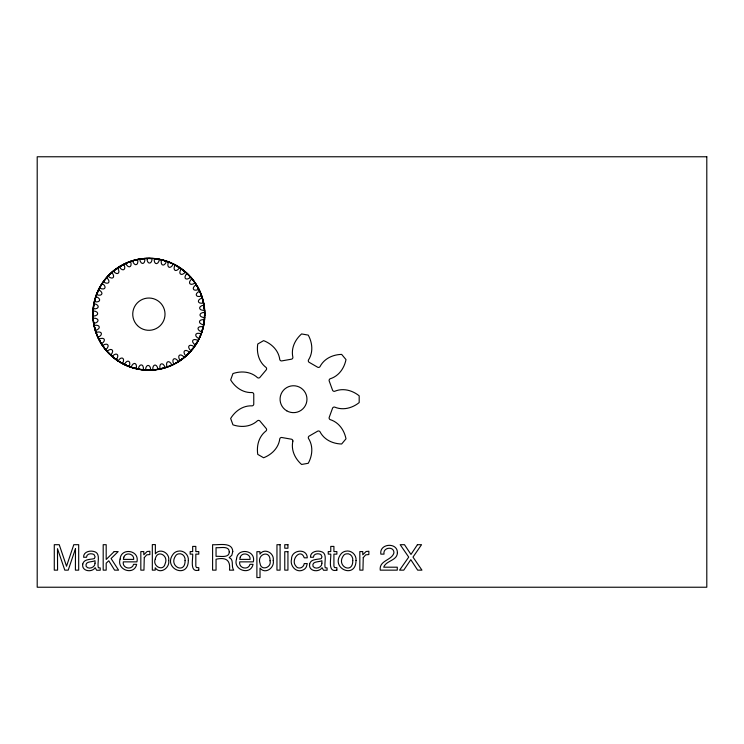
<?xml version="1.0" encoding="UTF-8"?>
<svg xmlns="http://www.w3.org/2000/svg" width="744" height="744" viewBox="0 0 744 744"><rect width="100%" height="100%" fill="white"/><g stroke="black" fill="none" stroke-linecap="round" stroke-linejoin="round"><path stroke-width="1.12" d="M123.737 264.139C126.833 269.784 122.407 272.267 119.217 266.668L117.413 267.84C121.225 273.029 117.152 276.071 113.255 270.946L111.619 272.341C116.073 276.991 112.437 280.534 107.908 275.959L106.466 277.558C111.498 281.576 108.345 285.575 103.258 281.623L102.04 283.399C107.545 286.738 104.951 291.099 99.389 287.854L98.413 289.769C104.309 292.355 102.3 297.023 96.367 294.531L95.65 296.558C101.835 298.353 100.459 303.245 94.246 301.553L93.8 303.654C100.161 304.622 99.436 309.653 93.056 308.779L92.888 310.927C99.324 311.057 99.259 316.144 92.814 316.107L92.935 318.255C99.324 317.548 99.929 322.598 93.539 323.408L93.93 325.519C100.18 323.984 101.435 328.913 95.204 330.541L95.874 332.587C101.872 330.252 103.751 334.967 97.79 337.404L98.72 339.338C104.355 336.242 106.848 340.678 101.249 343.868L102.421 345.672C107.61 341.859 110.651 345.932 105.527 349.82L106.922 351.456C111.563 347.002 115.115 350.638 110.54 355.167L112.139 356.608C116.157 351.587 120.156 354.73 116.204 359.817L117.98 361.035C121.309 355.53 125.68 358.124 122.435 363.686L124.35 364.662C126.936 358.766 131.604 360.775 129.112 366.708L131.139 367.424C132.934 361.249 137.826 362.626 136.124 368.838L138.235 369.284C139.202 362.914 144.234 363.649 143.36 370.028L145.508 370.196C145.638 363.76 150.725 363.825 150.688 370.261L152.836 370.149C152.129 363.751 157.179 363.156 157.979 369.536L160.1 369.145C158.565 362.895 163.485 361.649 165.122 367.871L167.168 367.211C164.824 361.212 169.548 359.324 171.985 365.285L173.919 364.365C170.822 358.72 175.258 356.237 178.448 361.826L180.243 360.654C176.44 355.465 180.513 352.423 184.4 357.557L186.037 356.162C181.583 351.512 185.219 347.969 189.748 352.544L191.189 350.945C186.167 346.918 189.311 342.928 194.398 346.871L195.616 345.104C190.111 341.766 192.705 337.395 198.267 340.65L199.243 338.734C193.347 336.139 195.356 331.471 201.289 333.963L202.005 331.936C195.821 330.141 197.207 325.249 203.41 326.951L203.856 324.849C197.495 323.873 198.23 318.841 204.6 319.715L204.777 317.576C198.341 317.437 198.406 312.359 204.842 312.387L204.73 310.248C198.332 310.955 197.737 305.905 204.116 305.096L203.726 302.985C197.476 304.519 196.221 299.59 202.452 297.953L201.782 295.917C195.793 298.251 193.905 293.527 199.866 291.099L198.936 289.156C193.3 292.262 190.817 287.826 196.407 284.636L195.235 282.832C190.046 286.645 187.004 282.571 192.138 278.674L190.734 277.047C186.093 281.502 182.54 277.856 187.116 273.327L185.526 271.895C181.499 276.917 177.509 273.764 181.452 268.677L179.676 267.468C176.347 272.974 171.976 270.37 175.221 264.808L173.305 263.841C170.72 269.728 166.052 267.728 168.544 261.795L166.517 261.07C164.722 267.254 159.83 265.878 161.532 259.665L159.43 259.219C158.453 265.58 153.422 264.855 154.296 258.475L152.157 258.308C152.018 264.743 146.94 264.678 146.968 258.242L144.82 258.354C145.526 264.752 140.486 265.348 139.677 258.959L137.566 259.349C139.1 265.599 134.171 266.854 132.534 260.632L130.488 261.293C132.832 267.291 128.108 269.17 125.68 263.209L113.869 270.453L114.055 271.03M128.786 365.974L128.377 366.429L126.396 365.602L126.424 364.997M171.232 263.497L171.269 262.892L169.279 262.074L168.869 262.52M133.241 261.014L133.288 260.409L135.362 259.851L146.968 258.242M150.688 370.261L162.294 368.652L164.368 368.094L164.415 367.49M93.372 315.53L92.795 315.326L93.8 303.654M203.856 324.849L204.86 313.178L204.293 312.973M92.795 315.326L94.246 301.553M203.41 326.951L204.86 313.178M93.679 308.276L93.14 307.997L93.419 305.868L96.367 294.531M201.289 333.963L204.237 322.626L204.526 320.497L203.986 320.218M122.211 362.923L121.746 363.314L119.886 362.235L119.989 361.64M177.667 266.863L177.779 266.259L175.91 265.19L175.454 265.58M140.318 259.433L140.449 258.838L142.578 258.559L154.296 258.475M93.14 307.997L95.65 296.558M202.005 331.936L204.526 320.497M94.925 301.134L94.432 300.79L94.981 298.707L99.389 287.854M198.267 340.65L202.675 329.787L203.233 327.713L202.731 327.369M116.083 359.027L115.571 359.361L113.869 358.05L114.055 357.473M183.61 271.03L183.796 270.453L182.085 269.142L181.573 269.468M147.554 258.791L147.758 258.214L152.018 258.484M136.124 368.838L147.758 370.279L149.907 370.279L150.111 369.712M94.432 300.79L98.413 289.769M199.243 338.734L203.233 327.713M97.101 294.206L96.655 293.796L97.473 291.815L103.258 281.623M194.398 346.871L200.183 336.688L201.01 334.698L200.555 334.288M110.521 354.367L109.973 354.628L108.447 353.112L108.708 352.563M154.798 259.098L155.078 258.559L157.207 258.838L168.544 261.795M129.112 366.708L140.449 369.666L142.578 369.945L142.857 369.405M96.655 293.796L102.04 283.399M195.616 345.104L201.01 334.698M100.161 287.63L99.77 287.165L100.84 285.305L107.908 275.959M189.748 352.544L196.816 343.198L197.895 341.338L197.495 340.873M105.611 349.029L105.034 349.215L103.723 347.504L104.048 346.992M161.95 260.344L162.294 259.851L164.368 260.409L175.221 264.808M122.435 363.686L133.288 368.094L135.362 368.652L135.715 368.15M99.77 287.165L102.207 283.669M103.425 281.92L106.466 277.558M191.189 350.945L197.895 341.338M104.048 281.502L103.723 280.99L105.034 279.288L113.255 270.946M184.4 357.557L192.631 349.215L193.933 347.504L193.607 346.992M101.435 343.086L100.84 343.198L99.77 341.338L100.161 340.873M197.495 287.63L197.895 287.165L196.816 285.305L196.221 285.408M103.723 280.99L111.619 272.341M186.037 356.162L193.933 347.504M108.708 275.94L108.447 275.392L109.973 273.866L119.217 266.668M178.448 361.826L187.693 354.628L189.208 353.112L188.948 352.563M98.078 336.651L97.473 336.688L96.655 334.698L97.101 334.288M200.555 294.206L201.01 293.796L200.183 291.815L199.578 291.843M108.447 275.392L117.413 267.84M180.243 360.654L189.208 353.112M113.869 270.453L125.68 263.209M171.985 365.285L182.085 359.361L183.796 358.05L183.61 357.473M95.585 329.843L94.981 329.787L94.432 327.713L94.925 327.369M202.731 301.134L203.233 300.79L202.675 298.707L202.07 298.66M173.919 364.365L183.796 358.05M119.989 266.863L119.886 266.259L121.746 265.19L132.534 260.632M165.122 367.871L175.91 363.314L177.779 362.235L177.667 361.64M203.986 308.276L204.526 307.997L204.237 305.868L203.651 305.738M187.144 274.127L187.693 273.866L189.208 275.392L196.407 284.636M119.886 266.259L130.488 261.293M167.168 367.211L177.779 362.235M126.424 263.497L126.396 262.892L128.377 262.074L139.677 258.959M171.232 364.997L171.269 365.602L169.279 366.429L157.979 369.536M92.795 313.178L93.372 312.973M204.293 315.53L204.86 315.326M192.054 279.474L192.631 279.288L193.933 280.99L199.866 291.099M126.396 262.892L137.566 259.349M160.1 369.145L171.269 365.602M93.419 305.868L94.014 305.738M203.651 322.757L204.237 322.626M133.288 260.409L144.82 258.354M152.836 370.149L164.368 368.094M143.36 370.028L157.207 369.666L145.508 370.196M94.981 298.707L95.585 298.66M202.07 329.843L202.675 329.787M140.449 258.838L143.638 258.689M146.838 258.549L152.157 258.308M97.473 291.815L98.078 291.843M199.578 336.651L200.183 336.688M147.758 258.214L151.999 258.577M159.43 259.219L154.12 258.763L161.532 259.665M138.235 369.284L149.907 370.279M100.84 285.305L101.435 285.408M196.221 343.086L196.816 343.198M93.056 308.779L93.14 320.497L93.419 322.626L94.014 322.757M155.078 258.559L166.517 261.07M131.139 367.424L142.578 369.945M192.054 349.029L192.631 349.215M162.294 259.851L173.305 263.841M124.35 364.662L135.362 368.652M109.973 273.866L110.521 274.127M187.144 354.367L187.693 354.628M169.279 262.074L179.676 267.468M117.98 361.035L128.377 366.429M171.269 262.892L181.452 268.677M116.204 359.817L126.396 365.602M115.571 269.142L116.083 269.468M181.573 359.027L182.085 359.361M175.91 265.19L185.526 271.895M112.139 356.608L121.746 363.314M177.779 266.259L187.116 273.327M110.54 355.167L119.886 362.235M182.085 269.142L190.734 277.047M106.922 351.456L115.571 359.361M183.796 270.453L192.138 278.674M105.527 349.82L113.869 358.05M187.693 273.866L195.235 282.832M102.421 345.672L109.973 354.628M101.249 343.868L108.447 353.112M161.95 368.15L162.294 368.652M192.631 279.288L198.936 289.156M98.72 339.338L105.034 349.215M97.79 337.404L103.723 347.504M142.578 258.559L142.857 259.098M154.798 369.405L155.078 369.945M196.816 285.305L201.782 295.917M95.874 332.587L100.84 343.198M197.895 287.165L202.452 297.953M95.204 330.541L99.77 341.338M149.907 258.214L150.111 258.791M200.183 291.815L203.726 302.985M93.93 325.519L97.473 336.688M201.01 293.796L204.116 305.096M93.539 323.408L96.655 334.698M157.207 258.838L157.337 259.433M202.675 298.707L204.73 310.248M92.935 318.255L94.981 329.787M203.233 300.79L204.842 312.387M92.814 316.107L94.432 327.713M164.368 260.409L164.415 261.014M133.241 367.49L133.288 368.094M204.237 305.868L204.777 317.576M92.888 310.927L93.419 322.626M204.526 307.997L204.6 319.715M75.479 548.672L75.404 570.146L78.687 570.146L78.687 544.692L73.796 544.692L66.532 566.212L59.222 544.692L54.284 544.692L54.284 570.146L57.576 570.146L57.483 548.672L64.802 570.146L68.215 570.146L75.479 548.672M292.894 441.043C290.839 449.999 294.968 458.63 301.59 464.461L308.258 463.279C312.48 455.542 313.41 446.019 308.416 438.3A1.879 1.879 0 0 1 309.504 435.882L317.297 431.381A1.879 1.879 0 0 1 319.939 431.65C324.124 439.834 332.828 443.796 341.645 444.001L345.997 438.821C344.267 430.172 338.846 422.276 330.066 419.579A1.879 1.879 0 0 1 329.341 417.021L332.419 408.568A1.879 1.879 0 0 1 334.614 407.08C343.077 410.66 352.303 408.093 359.185 402.588L359.185 395.817C352.303 390.302 343.077 387.736 334.614 391.316A1.879 1.879 0 0 1 332.419 389.828L329.341 381.374A1.879 1.879 0 0 1 330.066 378.817C338.846 376.12 344.267 368.224 345.997 359.584L341.645 354.395C332.828 354.6 324.124 358.562 319.939 366.746A1.879 1.879 0 0 1 317.297 367.015L309.504 362.514A1.879 1.879 0 0 1 308.416 360.096C313.41 352.377 312.48 342.854 308.258 335.116L301.59 333.935C294.968 339.766 290.839 348.397 292.894 357.362A1.879 1.879 0 0 1 291.043 359.259L282.181 360.831A1.879 1.879 0 0 1 279.791 359.668C278.665 350.545 271.83 343.84 263.618 340.631L257.75 344.016C256.42 352.74 258.81 362.002 266.147 367.545A1.879 1.879 0 0 1 265.952 370.196L260.168 377.087A1.879 1.879 0 0 1 257.591 377.738C250.868 371.479 241.326 370.735 232.965 373.553L230.649 379.924C235.234 387.447 243.028 393.018 252.207 392.544A1.879 1.879 0 0 1 253.76 394.701L253.76 403.694A1.879 1.879 0 0 1 252.207 405.852C243.028 405.378 235.234 410.948 230.649 418.481L232.965 424.843C241.326 427.661 250.868 426.917 257.591 420.658A1.879 1.879 0 0 1 260.168 421.309L265.952 428.2A1.879 1.879 0 0 1 266.147 430.85C258.81 436.393 256.42 445.656 257.75 454.379L263.618 457.765C271.83 454.556 278.665 447.851 279.791 438.728A1.879 1.879 0 0 1 282.181 437.574L291.043 439.137A1.879 1.879 0 0 1 292.894 441.043M270.053 560.753C271.923 567.635 260.977 571.28 260.056 563.506C256.55 553.917 270.528 549.481 270.053 560.753M155.282 558.986C152.055 566.184 163.466 572.117 165.159 563.636C168.907 555.359 157.114 549.146 155.282 558.986M168.665 560.511C170.125 567.886 160.053 574.852 155.198 567.774L155.198 570.146L152.325 570.146L152.325 544.599L155.357 544.599L155.357 553.843C160.09 547.538 170.134 553.145 168.665 560.511M188.334 560.474C188.204 579.892 161.894 568.118 173.417 553.824A7.663 7.663 0 0 1 177.89 551.22C183.48 549.825 188.957 554.792 188.334 560.474M291.536 559.07C289.518 566.035 296.726 573.633 303.561 569.727A6.37 6.37 0 0 0 306.37 566.77L307.272 563.58L304.24 563.58C303.877 566.37 301.283 568.639 298.418 567.895A3.822 3.822 0 0 1 295.889 566.11C290.132 559.804 300.781 547.649 304.24 557.823L307.272 557.823C307.151 547.891 291.229 549.742 291.536 559.07M356.032 560.474C355.892 579.892 329.583 568.118 341.105 553.824A7.663 7.663 0 0 1 345.588 551.22C351.168 549.825 356.655 554.792 356.032 560.474M120.119 559.088C116.371 570.044 134.227 575.912 136.654 564.324L133.585 564.324C132.079 570.499 122.044 568.444 123.309 561.86L136.915 561.86C139.891 550.067 120.853 547.249 120.119 559.088M236.508 559.088C232.76 570.044 250.626 575.912 253.044 564.324L249.984 564.324C248.468 570.499 238.433 568.444 239.708 561.86L253.304 561.86C256.289 550.067 237.243 547.249 236.508 559.088M273.234 560.455C274.871 567.774 265.162 574.814 260.019 568.063L260.019 577.549L256.894 577.549L256.894 551.676L259.926 551.676L259.926 554.131C264.446 547.491 274.61 553.108 273.234 560.455M229.273 551.881C229.338 558.474 219.889 555.889 216.048 556.354L216.048 547.649C219.88 548.244 229.106 545.306 229.273 551.881M82.751 564.054C81.301 571.206 91.791 572.927 95.186 567.691L96.664 570.257L100.208 570.23L100.208 567.932L98.348 567.737C96.869 562.771 101.389 552.978 93.763 551.444C89.615 550.309 83.254 551.964 83.607 557.256L86.518 557.256C86.592 553.508 91.382 553.108 93.977 554.485L95.111 556.8L94.367 558.605C90.498 559.637 83.793 558.865 82.751 564.054M309.634 564.054C308.183 571.206 318.664 572.927 322.059 567.691L323.547 570.257L327.081 570.23L327.081 567.932L325.221 567.737C323.742 562.771 328.262 552.978 320.645 551.444C316.488 550.309 310.136 551.964 310.481 557.256L313.391 557.256C313.475 553.508 318.255 553.108 320.859 554.485L321.994 556.8L321.241 558.605C317.372 559.637 310.676 558.865 309.634 564.054M397.398 552.68C397.361 560.781 386.006 560.455 383.718 567.198L397.277 567.198L397.277 570.146L380.24 570.146C378.928 560.26 391.995 560.455 393.948 552.82C394.069 545.771 382.574 547.314 384.016 554.131L380.844 554.131C379.105 543.325 397.584 542.051 397.398 552.68M185.079 560.567C185.368 574.619 168.339 566.379 175.547 555.954A4.241 4.241 0 0 1 178.374 553.908C182.429 552.746 185.6 556.717 185.079 560.567M352.768 560.567C353.056 574.619 336.037 566.379 343.235 555.954A4.241 4.241 0 0 1 346.062 553.908C350.126 552.746 353.288 556.717 352.768 560.567M232.77 551.555L231.83 555.294L229.18 557.637C234.016 559.395 231.319 565.412 233.067 569.011L233.746 570.146L229.515 570.146C230.64 560.195 226.092 556.986 216.048 559.228L216.048 570.146L212.598 570.146L212.598 544.692C218.615 545.268 232.407 541.604 232.77 551.555M95.027 563.217C95.279 567.458 88.545 569.978 86.155 566.417C84.732 560.902 92.033 562.352 95.027 560.706L95.027 563.217M321.901 563.217C322.152 567.458 315.419 569.978 313.038 566.417C311.606 560.902 318.906 562.352 321.901 560.706L321.901 563.217M144.271 557.609L143.955 570.146L140.83 570.146L140.83 551.583L143.797 551.583L143.797 554.792L147.107 551.509L149.86 551.258L149.86 554.55L146.754 554.838L144.271 557.609M363.258 557.609L362.942 570.146L359.826 570.146L359.826 551.583L362.784 551.583L362.784 554.792L366.104 551.509L368.857 551.258L368.857 554.55L365.741 554.838L363.258 557.609M123.83 557.2L123.392 559.386L133.706 559.386C134.32 553.62 125.615 551.778 123.83 557.2M240.219 557.2L239.791 559.386L250.105 559.386C250.709 553.62 242.014 551.778 240.219 557.2M417.431 544.692L410.986 554.429L404.485 544.692L400.17 544.692L408.716 557.098L399.593 570.146L403.76 570.146L410.809 559.683L417.672 570.146L421.95 570.146L412.994 557.098L421.541 544.692L417.431 544.692M114.195 551.583L106.187 559.469L106.187 544.692L103.193 544.692L103.193 570.146L106.187 570.146L106.187 563.18L108.801 560.79L114.595 570.146L118.575 570.146L111.07 558.539L118.184 551.583L114.195 551.583M198.788 570.146C189.32 572.889 193.142 558.856 192.668 554.131L190.157 554.131L190.157 551.583L192.668 551.583L192.668 546.403L195.821 546.403L195.821 551.583L198.788 551.583L198.788 554.131L195.821 554.131L195.821 566.249L196.481 567.551L198.788 567.691L198.788 570.146M336.874 570.146C327.407 572.889 331.229 558.856 330.764 554.131L328.243 554.131L328.243 551.583L330.764 551.583L330.764 546.403L333.917 546.403L333.917 551.583L336.874 551.583L336.874 554.131L333.917 554.131L333.917 566.249L334.567 567.551L336.874 567.691L336.874 570.146M706.8 156.77L37.2 156.77L37.2 587.23L706.8 587.23L706.8 156.77M280.088 544.692L276.963 544.692L276.963 570.146L280.088 570.146L280.088 544.692M287.937 544.692L284.766 544.692L284.766 548.226L287.937 548.226L287.937 544.692M287.937 551.676L284.766 551.676L284.766 570.146L287.937 570.146L287.937 551.676M137.473 325.584A16.136 16.136 0 0 0 164.471 318.348A16.136 16.136 0 0 0 144.708 298.577A16.136 16.136 0 0 0 137.473 325.584M286.793 410.846A13.448 13.448 0 0 0 306.965 399.203A13.448 13.448 0 0 0 286.793 387.55A13.448 13.448 0 0 0 286.793 410.846"/></g></svg>
